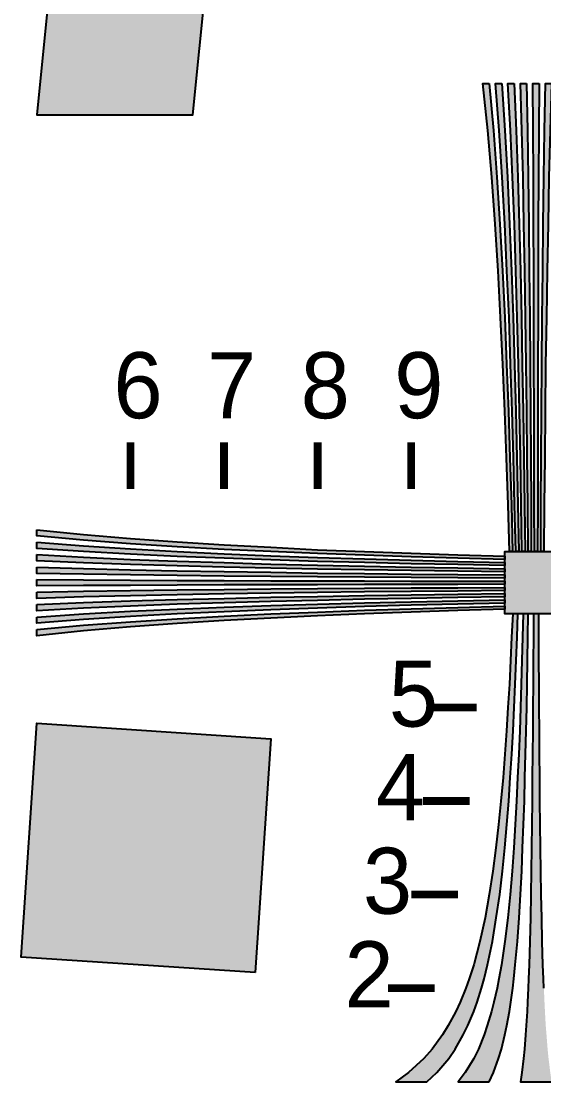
# Model space of a CAD drawing. Header units: millimetres. Extents: x 0 to 791, y 0 to 492.
# Drawn here: x 609.6 to 676.6, y 88.1 to 224.1 of the extents above; entities that cross this region are included whole.
import ezdxf

# ---------------------------------------------------------------- set-up
doc = ezdxf.new("R2010")
doc.units = ezdxf.units.MM
for name, color, linetype in [('LABELS', 7, 'Continuous'), ('PERIPHERY', 7, 'Continuous'), ('SFR', 7, 'Continuous')]:
    doc.layers.add(name, color=color, linetype=linetype)

msp = doc.modelspace()

# ---------------------------------------------------------------- hatches: boundary and pattern name
at = {"layer": 'PERIPHERY', "true_color": 0x000000}
h = msp.add_hatch(color=7, dxfattribs=at)
h.dxf.hatch_style = 1
h.paths.add_polyline_path([(669.56, 216.13), (670.1, 210.13), (670.56, 204.12), (670.94, 198.12), (671.28, 192.12), (671.56, 186.12), (671.8, 180.12), (672.04, 174.12), (672.22, 168.12), (672.4, 162.12), (672.56, 156.12), (672.16, 156.12), (671.98, 162.12), (671.78, 168.12), (671.56, 174.12), (671.3, 180.12), (671.02, 186.12), (670.7, 192.12), (670.32, 198.12), (669.9, 204.12), (669.38, 210.13), (668.76, 216.13), (669.56, 216.13)])
h = msp.add_hatch(color=7, dxfattribs=at)
h.dxf.hatch_style = 1
h.paths.add_polyline_path([(671.16, 216.13), (671.56, 210.13), (671.9, 204.12), (672.18, 198.12), (672.42, 192.12), (672.62, 186.12), (672.8, 180.12), (672.98, 174.12), (673.12, 168.12), (673.24, 162.12), (673.36, 156.12), (672.96, 156.12), (672.82, 162.12), (672.68, 168.12), (672.5, 174.12), (672.3, 180.12), (672.1, 186.12), (671.84, 192.12), (671.56, 198.12), (671.22, 204.12), (670.84, 210.13), (670.36, 216.13), (671.16, 216.13)])
h = msp.add_hatch(color=7, dxfattribs=at)
h.dxf.hatch_style = 1
h.paths.add_polyline_path([(672.76, 216.13), (673.02, 210.13), (673.22, 204.12), (673.4, 198.12), (673.56, 192.12), (673.7, 186.12), (673.8, 180.12), (673.92, 174.12), (674, 168.12), (674.08, 162.12), (674.16, 156.12), (673.76, 156.12), (673.66, 162.12), (673.56, 168.12), (673.44, 174.12), (673.3, 180.12), (673.16, 186.12), (672.98, 192.12), (672.8, 198.12), (672.56, 204.12), (672.28, 210.13), (671.96, 216.13), (672.76, 216.13)])
h = msp.add_hatch(color=7, dxfattribs=at)
h.dxf.hatch_style = 1
h.paths.add_polyline_path([(674.36, 216.13), (674.46, 210.13), (674.56, 204.12), (674.64, 198.12), (674.7, 192.12), (674.76, 186.12), (674.8, 180.12), (674.86, 174.12), (674.9, 168.12), (674.92, 162.12), (674.96, 156.12), (674.56, 156.12), (674.5, 162.12), (674.44, 168.12), (674.38, 174.12), (674.3, 180.12), (674.22, 186.12), (674.14, 192.12), (674.02, 198.12), (673.9, 204.12), (673.74, 210.13), (673.56, 216.13), (674.36, 216.13)])
h = msp.add_hatch(color=7, dxfattribs=at)
h.dxf.hatch_style = 1
h.paths.add_polyline_path([(675.96, 216.13), (675.92, 210.13), (675.9, 204.12), (675.86, 198.12), (675.84, 192.12), (675.82, 186.12), (675.8, 180.12), (675.8, 174.12), (675.78, 168.12), (675.78, 162.12), (675.76, 156.12), (675.36, 156.12), (675.34, 162.12), (675.34, 168.12), (675.32, 174.12), (675.3, 180.12), (675.3, 186.12), (675.28, 192.12), (675.26, 198.12), (675.22, 204.12), (675.2, 210.13), (675.16, 216.13), (675.96, 216.13)])
h = msp.add_hatch(color=7, dxfattribs=at)
h.dxf.hatch_style = 1
h.paths.add_polyline_path([(677.56, 216.13), (677.38, 210.13), (677.22, 204.12), (677.1, 198.12), (676.98, 192.12), (676.9, 186.12), (676.8, 180.12), (676.74, 174.12), (676.68, 168.12), (676.62, 162.12), (676.56, 156.12), (676.16, 156.12), (676.2, 162.12), (676.22, 168.12), (676.26, 174.12), (676.3, 180.12), (676.36, 186.12), (676.42, 192.12), (676.48, 198.12), (676.56, 204.12), (676.66, 210.13), (676.76, 216.13), (677.56, 216.13)])
h = msp.add_hatch(color=7, dxfattribs=at)
h.dxf.hatch_style = 1
h.paths.add_polyline_path([(611.56, 158.92), (617.56, 158.3), (623.56, 157.78), (629.56, 157.36), (635.56, 156.98), (641.56, 156.66), (647.56, 156.36), (653.56, 156.12), (659.56, 155.9), (665.56, 155.7), (671.56, 155.52), (671.56, 155.12), (665.56, 155.28), (659.56, 155.46), (653.56, 155.64), (647.56, 155.86), (641.56, 156.12), (635.56, 156.4), (629.56, 156.74), (623.56, 157.12), (617.56, 157.58), (611.56, 158.12), (611.56, 158.92)])
h = msp.add_hatch(color=7, dxfattribs=at)
h.dxf.hatch_style = 1
h.paths.add_polyline_path([(611.56, 157.32), (617.56, 156.84), (623.56, 156.46), (629.56, 156.12), (635.56, 155.84), (641.56, 155.58), (647.56, 155.36), (653.56, 155.18), (659.56, 155), (665.56, 154.86), (671.56, 154.72), (671.56, 154.32), (665.56, 154.44), (659.56, 154.56), (653.56, 154.7), (647.56, 154.86), (641.56, 155.06), (635.56, 155.26), (629.56, 155.5), (623.56, 155.78), (617.56, 156.12), (611.56, 156.52), (611.56, 157.32)])
h = msp.add_hatch(color=7, dxfattribs=at)
h.dxf.hatch_style = 1
h.paths.add_polyline_path([(611.56, 155.72), (617.56, 155.4), (623.56, 155.12), (629.56, 154.88), (635.56, 154.7), (641.56, 154.52), (647.56, 154.36), (653.56, 154.24), (659.56, 154.12), (665.56, 154.02), (671.56, 153.92), (671.56, 153.52), (665.56, 153.6), (659.56, 153.68), (653.56, 153.76), (647.56, 153.86), (641.56, 153.98), (635.56, 154.12), (629.56, 154.28), (623.56, 154.46), (617.56, 154.66), (611.56, 154.92), (611.56, 155.72)])
h = msp.add_hatch(color=7, dxfattribs=at)
h.dxf.hatch_style = 1
h.paths.add_polyline_path([(679.56, 148.13), (671.56, 148.13), (671.56, 156.13), (679.56, 156.13), (679.56, 148.13)])
h = msp.add_hatch(color=7, dxfattribs=at)
h.dxf.hatch_style = 1
h.paths.add_polyline_path([(611.56, 154.12), (617.56, 153.94), (623.56, 153.78), (629.56, 153.66), (635.56, 153.54), (641.56, 153.46), (647.56, 153.36), (653.56, 153.3), (659.56, 153.24), (665.56, 153.18), (671.56, 153.12), (671.56, 152.72), (665.56, 152.76), (659.56, 152.78), (653.56, 152.82), (647.56, 152.86), (641.56, 152.92), (635.56, 152.98), (629.56, 153.04), (623.56, 153.12), (617.56, 153.22), (611.56, 153.32), (611.56, 154.12)])
h = msp.add_hatch(color=7, dxfattribs=at)
h.dxf.hatch_style = 1
h.paths.add_polyline_path([(611.56, 152.52), (617.56, 152.48), (623.56, 152.46), (629.56, 152.42), (635.56, 152.4), (641.56, 152.38), (647.56, 152.36), (653.56, 152.36), (659.56, 152.34), (665.56, 152.34), (671.56, 152.32), (671.56, 151.92), (665.56, 151.9), (659.56, 151.9), (653.56, 151.88), (647.56, 151.86), (641.56, 151.86), (635.56, 151.84), (629.56, 151.82), (623.56, 151.78), (617.56, 151.76), (611.56, 151.72), (611.56, 152.52)])
h = msp.add_hatch(color=7, dxfattribs=at)
h.dxf.hatch_style = 1
h.paths.add_polyline_path([(611.56, 150.92), (617.56, 151.02), (623.56, 151.12), (629.56, 151.2), (635.56, 151.26), (641.56, 151.32), (647.56, 151.36), (653.56, 151.42), (659.56, 151.46), (665.56, 151.48), (671.56, 151.52), (671.56, 151.12), (665.56, 151.06), (659.56, 151), (653.56, 150.94), (647.56, 150.86), (641.56, 150.78), (635.56, 150.71), (629.56, 150.59), (623.56, 150.46), (617.56, 150.3), (611.56, 150.12), (611.56, 150.92)])
h = msp.add_hatch(color=7, dxfattribs=at)
h.dxf.hatch_style = 1
h.paths.add_polyline_path([(611.56, 149.32), (617.56, 149.58), (623.56, 149.78), (629.56, 149.96), (635.56, 150.12), (641.56, 150.26), (647.56, 150.36), (653.56, 150.48), (659.56, 150.56), (665.56, 150.64), (671.56, 150.72), (671.56, 150.32), (665.56, 150.22), (659.56, 150.12), (653.56, 150), (647.56, 149.86), (641.56, 149.72), (635.56, 149.54), (629.56, 149.36), (623.56, 149.12), (617.56, 148.84), (611.56, 148.52), (611.56, 149.32)])
h = msp.add_hatch(color=7, dxfattribs=at)
h.dxf.hatch_style = 1
h.paths.add_polyline_path([(611.56, 147.72), (617.56, 148.12), (623.56, 148.46), (629.56, 148.74), (635.56, 148.98), (641.56, 149.18), (647.56, 149.36), (653.56, 149.54), (659.56, 149.68), (665.56, 149.8), (671.56, 149.92), (671.56, 149.52), (665.56, 149.38), (659.56, 149.24), (653.56, 149.06), (647.56, 148.86), (641.56, 148.66), (635.56, 148.4), (629.56, 148.12), (623.56, 147.78), (617.56, 147.4), (611.56, 146.92), (611.56, 147.72)])
h = msp.add_hatch(color=7, dxfattribs=at)
h.dxf.hatch_style = 1
h.paths.add_polyline_path([(611.56, 146.12), (617.56, 146.66), (623.56, 147.12), (629.56, 147.5), (635.56, 147.84), (641.56, 148.12), (647.56, 148.36), (653.56, 148.6), (659.56, 148.78), (665.56, 148.96), (671.56, 149.12), (671.56, 148.72), (665.56, 148.54), (659.56, 148.34), (653.56, 148.12), (647.56, 147.86), (641.56, 147.58), (635.56, 147.26), (629.56, 146.88), (623.56, 146.46), (617.56, 145.94), (611.56, 145.32), (611.56, 146.12)])
h = msp.add_hatch(color=7, dxfattribs=at)
h.dxf.hatch_style = 1
h.paths.add_polyline_path([(661.57, 88.13), (662.85, 89.33), (664.37, 91.13), (665.19, 92.33), (666.23, 94.13), (666.81, 95.33), (667.57, 97.13), (668.01, 98.33), (668.57, 100.13), (668.91, 101.33), (669.35, 103.13), (669.97, 106.13), (670.47, 109.13), (670.91, 112.13), (671.27, 115.13), (671.57, 118.13), (671.83, 121.13), (672.07, 124.13), (672.27, 127.13), (672.45, 130.13), (672.63, 133.13), (672.77, 136.13), (672.91, 139.13), (673.03, 142.13), (673.13, 145.13), (673.23, 148.13), (672.57, 148.13), (672.43, 145.13), (672.29, 142.13), (672.15, 139.13), (671.97, 136.13), (671.79, 133.13), (671.57, 130.13), (671.33, 127.13), (671.07, 124.13), (670.77, 121.13), (670.43, 118.13), (670.03, 115.13), (669.57, 112.13), (669.03, 109.13), (668.37, 106.13), (667.57, 103.13), (666.99, 101.33), (666.57, 100.13), (665.85, 98.33), (665.29, 97.13), (664.31, 95.33), (663.57, 94.13), (662.23, 92.33), (661.17, 91.13), (659.21, 89.33), (657.57, 88.13), (661.57, 88.13)])
h = msp.add_hatch(color=7, dxfattribs=at)
h.dxf.hatch_style = 1
h.paths.add_polyline_path([(669.57, 88.13), (670.11, 89.33), (670.77, 91.13), (671.13, 92.33), (671.57, 94.13), (671.81, 95.33), (672.15, 97.13), (672.33, 98.33), (672.57, 100.13), (672.71, 101.33), (672.91, 103.13), (673.17, 106.13), (673.39, 109.13), (673.57, 112.13), (673.73, 115.13), (673.85, 118.13), (673.97, 121.13), (674.07, 124.13), (674.15, 127.13), (674.23, 130.13), (674.31, 133.13), (674.37, 136.13), (674.43, 139.13), (674.47, 142.13), (674.53, 145.13), (674.57, 148.13), (673.91, 148.13), (673.83, 145.13), (673.75, 142.13), (673.67, 139.13), (673.57, 136.13), (673.47, 133.13), (673.35, 130.13), (673.21, 127.13), (673.07, 124.13), (672.91, 121.13), (672.71, 118.13), (672.49, 115.13), (672.23, 112.13), (671.93, 109.13), (671.57, 106.13), (671.13, 103.13), (670.81, 101.33), (670.57, 100.13), (670.17, 98.33), (669.85, 97.13), (669.31, 95.33), (668.91, 94.13), (668.17, 92.33), (667.57, 91.13), (666.47, 89.33), (665.57, 88.13), (669.57, 88.13)])
h = msp.add_hatch(color=7, dxfattribs=at)
h.dxf.hatch_style = 1
h.paths.add_polyline_path([(677.57, 88.13), (677.39, 89.33), (677.17, 91.13), (677.05, 92.33), (676.91, 94.13), (676.81, 95.33), (676.71, 97.13), (676.65, 98.33), (676.57, 100.13), (676.53, 101.33), (676.45, 103.13), (676.37, 106.13), (676.29, 109.13), (676.23, 112.13), (676.19, 115.13), (676.15, 118.13), (676.11, 121.13), (676.07, 124.13), (676.05, 127.13), (676.01, 130.13), (675.99, 133.13), (675.97, 136.13), (675.95, 139.13), (675.93, 142.13), (675.91, 145.13), (675.91, 148.13), (675.23, 148.13), (675.23, 145.13), (675.21, 142.13), (675.19, 139.13), (675.17, 136.13), (675.15, 133.13), (675.13, 130.13), (675.09, 127.13), (675.07, 124.13), (675.03, 121.13), (674.99, 118.13), (674.95, 115.13), (674.91, 112.13), (674.85, 109.13), (674.77, 106.13), (674.69, 103.13), (674.61, 101.33), (674.57, 100.13), (674.49, 98.33), (674.43, 97.13), (674.31, 95.33), (674.23, 94.13), (674.09, 92.33), (673.97, 91.13), (673.75, 89.33), (673.57, 88.13), (677.57, 88.13)])
at = {"layer": 'SFR', "true_color": 0x000000}
h = msp.add_hatch(color=7, dxfattribs=at)
h.dxf.hatch_style = 1
h.paths.add_polyline_path([(619.56, 292.12), (611.56, 212.12), (631.56, 212.12), (634.97, 246.18), (714.17, 238.26), (711.56, 212.12), (731.56, 212.12), (739.56, 292.12), (719.56, 292.12), (716.15, 258.06), (636.95, 265.99), (639.56, 292.12), (619.56, 292.12), (619.56, 292.12)])
h = msp.add_hatch(color=7, dxfattribs=at)
h.dxf.hatch_style = 1
h.paths.add_polyline_path([(639.56, 102.12), (609.56, 104.12), (611.56, 134.13), (641.56, 132.12), (639.56, 102.12)])

# ---------------------------------------------------------------- linework, layer by layer
at = {"layer": 'PERIPHERY', "color": 250}
for points in [[(669.56, 216.13), (670.1, 210.13), (670.56, 204.12), (670.94, 198.12), (671.28, 192.12), (671.56, 186.12), (671.8, 180.12), (672.04, 174.12), (672.22, 168.12), (672.4, 162.12), (672.56, 156.12), (672.16, 156.12), (671.98, 162.12), (671.78, 168.12), (671.56, 174.12), (671.3, 180.12), (671.02, 186.12), (670.7, 192.12), (670.32, 198.12), (669.9, 204.12), (669.38, 210.13), (668.76, 216.13), (669.56, 216.13)], [(671.16, 216.13), (671.56, 210.13), (671.9, 204.12), (672.18, 198.12), (672.42, 192.12), (672.62, 186.12), (672.8, 180.12), (672.98, 174.12), (673.12, 168.12), (673.24, 162.12), (673.36, 156.12), (672.96, 156.12), (672.82, 162.12), (672.68, 168.12), (672.5, 174.12), (672.3, 180.12), (672.1, 186.12), (671.84, 192.12), (671.56, 198.12), (671.22, 204.12), (670.84, 210.13), (670.36, 216.13), (671.16, 216.13)], [(672.76, 216.13), (673.02, 210.13), (673.22, 204.12), (673.4, 198.12), (673.56, 192.12), (673.7, 186.12), (673.8, 180.12), (673.92, 174.12), (674, 168.12), (674.08, 162.12), (674.16, 156.12), (673.76, 156.12), (673.66, 162.12), (673.56, 168.12), (673.44, 174.12), (673.3, 180.12), (673.16, 186.12), (672.98, 192.12), (672.8, 198.12), (672.56, 204.12), (672.28, 210.13), (671.96, 216.13), (672.76, 216.13)], [(674.36, 216.13), (674.46, 210.13), (674.56, 204.12), (674.64, 198.12), (674.7, 192.12), (674.76, 186.12), (674.8, 180.12), (674.86, 174.12), (674.9, 168.12), (674.92, 162.12), (674.96, 156.12), (674.56, 156.12), (674.5, 162.12), (674.44, 168.12), (674.38, 174.12), (674.3, 180.12), (674.22, 186.12), (674.14, 192.12), (674.02, 198.12), (673.9, 204.12), (673.74, 210.13), (673.56, 216.13), (674.36, 216.13)], [(675.96, 216.13), (675.92, 210.13), (675.9, 204.12), (675.86, 198.12), (675.84, 192.12), (675.82, 186.12), (675.8, 180.12), (675.8, 174.12), (675.78, 168.12), (675.78, 162.12), (675.76, 156.12), (675.36, 156.12), (675.34, 162.12), (675.34, 168.12), (675.32, 174.12), (675.3, 180.12), (675.3, 186.12), (675.28, 192.12), (675.26, 198.12), (675.22, 204.12), (675.2, 210.13), (675.16, 216.13), (675.96, 216.13)], [(677.56, 216.13), (677.38, 210.13), (677.22, 204.12), (677.1, 198.12), (676.98, 192.12), (676.9, 186.12), (676.8, 180.12), (676.74, 174.12), (676.68, 168.12), (676.62, 162.12), (676.56, 156.12), (676.16, 156.12), (676.2, 162.12), (676.22, 168.12), (676.26, 174.12), (676.3, 180.12), (676.36, 186.12), (676.42, 192.12), (676.48, 198.12), (676.56, 204.12), (676.66, 210.13), (676.76, 216.13), (677.56, 216.13)], [(611.56, 158.92), (617.56, 158.3), (623.56, 157.78), (629.56, 157.36), (635.56, 156.98), (641.56, 156.66), (647.56, 156.36), (653.56, 156.12), (659.56, 155.9), (665.56, 155.7), (671.56, 155.52), (671.56, 155.12), (665.56, 155.28), (659.56, 155.46), (653.56, 155.64), (647.56, 155.86), (641.56, 156.12), (635.56, 156.4), (629.56, 156.74), (623.56, 157.12), (617.56, 157.58), (611.56, 158.12), (611.56, 158.92)], [(611.56, 157.32), (617.56, 156.84), (623.56, 156.46), (629.56, 156.12), (635.56, 155.84), (641.56, 155.58), (647.56, 155.36), (653.56, 155.18), (659.56, 155), (665.56, 154.86), (671.56, 154.72), (671.56, 154.32), (665.56, 154.44), (659.56, 154.56), (653.56, 154.7), (647.56, 154.86), (641.56, 155.06), (635.56, 155.26), (629.56, 155.5), (623.56, 155.78), (617.56, 156.12), (611.56, 156.52), (611.56, 157.32)], [(611.56, 155.72), (617.56, 155.4), (623.56, 155.12), (629.56, 154.88), (635.56, 154.7), (641.56, 154.52), (647.56, 154.36), (653.56, 154.24), (659.56, 154.12), (665.56, 154.02), (671.56, 153.92), (671.56, 153.52), (665.56, 153.6), (659.56, 153.68), (653.56, 153.76), (647.56, 153.86), (641.56, 153.98), (635.56, 154.12), (629.56, 154.28), (623.56, 154.46), (617.56, 154.66), (611.56, 154.92), (611.56, 155.72)], [(679.56, 148.13), (671.56, 148.13), (671.56, 156.13), (679.56, 156.13), (679.56, 148.13)], [(611.56, 154.12), (617.56, 153.94), (623.56, 153.78), (629.56, 153.66), (635.56, 153.54), (641.56, 153.46), (647.56, 153.36), (653.56, 153.3), (659.56, 153.24), (665.56, 153.18), (671.56, 153.12), (671.56, 152.72), (665.56, 152.76), (659.56, 152.78), (653.56, 152.82), (647.56, 152.86), (641.56, 152.92), (635.56, 152.98), (629.56, 153.04), (623.56, 153.12), (617.56, 153.22), (611.56, 153.32), (611.56, 154.12)], [(611.56, 152.52), (617.56, 152.48), (623.56, 152.46), (629.56, 152.42), (635.56, 152.4), (641.56, 152.38), (647.56, 152.36), (653.56, 152.36), (659.56, 152.34), (665.56, 152.34), (671.56, 152.32), (671.56, 151.92), (665.56, 151.9), (659.56, 151.9), (653.56, 151.88), (647.56, 151.86), (641.56, 151.86), (635.56, 151.84), (629.56, 151.82), (623.56, 151.78), (617.56, 151.76), (611.56, 151.72), (611.56, 152.52)], [(611.56, 150.92), (617.56, 151.02), (623.56, 151.12), (629.56, 151.2), (635.56, 151.26), (641.56, 151.32), (647.56, 151.36), (653.56, 151.42), (659.56, 151.46), (665.56, 151.48), (671.56, 151.52), (671.56, 151.12), (665.56, 151.06), (659.56, 151), (653.56, 150.94), (647.56, 150.86), (641.56, 150.78), (635.56, 150.71), (629.56, 150.59), (623.56, 150.46), (617.56, 150.3), (611.56, 150.12), (611.56, 150.92)], [(611.56, 149.32), (617.56, 149.58), (623.56, 149.78), (629.56, 149.96), (635.56, 150.12), (641.56, 150.26), (647.56, 150.36), (653.56, 150.48), (659.56, 150.56), (665.56, 150.64), (671.56, 150.72), (671.56, 150.32), (665.56, 150.22), (659.56, 150.12), (653.56, 150), (647.56, 149.86), (641.56, 149.72), (635.56, 149.54), (629.56, 149.36), (623.56, 149.12), (617.56, 148.84), (611.56, 148.52), (611.56, 149.32)], [(611.56, 147.72), (617.56, 148.12), (623.56, 148.46), (629.56, 148.74), (635.56, 148.98), (641.56, 149.18), (647.56, 149.36), (653.56, 149.54), (659.56, 149.68), (665.56, 149.8), (671.56, 149.92), (671.56, 149.52), (665.56, 149.38), (659.56, 149.24), (653.56, 149.06), (647.56, 148.86), (641.56, 148.66), (635.56, 148.4), (629.56, 148.12), (623.56, 147.78), (617.56, 147.4), (611.56, 146.92), (611.56, 147.72)], [(611.56, 146.12), (617.56, 146.66), (623.56, 147.12), (629.56, 147.5), (635.56, 147.84), (641.56, 148.12), (647.56, 148.36), (653.56, 148.6), (659.56, 148.78), (665.56, 148.96), (671.56, 149.12), (671.56, 148.72), (665.56, 148.54), (659.56, 148.34), (653.56, 148.12), (647.56, 147.86), (641.56, 147.58), (635.56, 147.26), (629.56, 146.88), (623.56, 146.46), (617.56, 145.94), (611.56, 145.32), (611.56, 146.12)], [(661.57, 88.13), (662.85, 89.33), (664.37, 91.13), (665.19, 92.33), (666.23, 94.13), (666.81, 95.33), (667.57, 97.13), (668.01, 98.33), (668.57, 100.13), (668.91, 101.33), (669.35, 103.13), (669.97, 106.13), (670.47, 109.13), (670.91, 112.13), (671.27, 115.13), (671.57, 118.13), (671.83, 121.13), (672.07, 124.13), (672.27, 127.13), (672.45, 130.13), (672.63, 133.13), (672.77, 136.13), (672.91, 139.13), (673.03, 142.13), (673.13, 145.13), (673.23, 148.13), (672.57, 148.13), (672.43, 145.13), (672.29, 142.13), (672.15, 139.13), (671.97, 136.13), (671.79, 133.13), (671.57, 130.13), (671.33, 127.13), (671.07, 124.13), (670.77, 121.13), (670.43, 118.13), (670.03, 115.13), (669.57, 112.13), (669.03, 109.13), (668.37, 106.13), (667.57, 103.13), (666.99, 101.33), (666.57, 100.13), (665.85, 98.33), (665.29, 97.13), (664.31, 95.33), (663.57, 94.13), (662.23, 92.33), (661.17, 91.13), (659.21, 89.33), (657.57, 88.13), (661.57, 88.13)], [(669.57, 88.13), (670.11, 89.33), (670.77, 91.13), (671.13, 92.33), (671.57, 94.13), (671.81, 95.33), (672.15, 97.13), (672.33, 98.33), (672.57, 100.13), (672.71, 101.33), (672.91, 103.13), (673.17, 106.13), (673.39, 109.13), (673.57, 112.13), (673.73, 115.13), (673.85, 118.13), (673.97, 121.13), (674.07, 124.13), (674.15, 127.13), (674.23, 130.13), (674.31, 133.13), (674.37, 136.13), (674.43, 139.13), (674.47, 142.13), (674.53, 145.13), (674.57, 148.13), (673.91, 148.13), (673.83, 145.13), (673.75, 142.13), (673.67, 139.13), (673.57, 136.13), (673.47, 133.13), (673.35, 130.13), (673.21, 127.13), (673.07, 124.13), (672.91, 121.13), (672.71, 118.13), (672.49, 115.13), (672.23, 112.13), (671.93, 109.13), (671.57, 106.13), (671.13, 103.13), (670.81, 101.33), (670.57, 100.13), (670.17, 98.33), (669.85, 97.13), (669.31, 95.33), (668.91, 94.13), (668.17, 92.33), (667.57, 91.13), (666.47, 89.33), (665.57, 88.13), (669.57, 88.13)]]:
    msp.add_lwpolyline(points, close=True, dxfattribs=at)
at = {"layer": 'PERIPHERY', "color": 250, "lineweight": 35, "const_width": 1}
for points in [[(623.56, 170.12), (623.56, 164.12)], [(635.56, 170.12), (635.56, 164.12)], [(647.56, 170.12), (647.56, 164.12)], [(659.56, 170.12), (659.56, 164.12)], [(667.97, 136.13), (661.97, 136.13)], [(667.07, 124.13), (661.07, 124.13)], [(665.57, 112.13), (659.57, 112.13)], [(662.57, 100.13), (656.57, 100.13)]]:
    msp.add_lwpolyline(points, dxfattribs=at)
at = {"layer": 'PERIPHERY', "color": 250}
msp.add_lwpolyline([(676.57, 100.13), (676.53, 101.33), (676.45, 103.13), (676.37, 106.13), (676.29, 109.13), (676.23, 112.13), (676.19, 115.13), (676.15, 118.13), (676.11, 121.13), (676.07, 124.13), (676.05, 127.13), (676.01, 130.13), (675.99, 133.13), (675.97, 136.13), (675.95, 139.13), (675.93, 142.13), (675.91, 145.13), (675.91, 148.13), (675.23, 148.13), (675.23, 145.13), (675.21, 142.13), (675.19, 139.13), (675.17, 136.13), (675.15, 133.13), (675.13, 130.13), (675.09, 127.13), (675.07, 124.13), (675.03, 121.13), (674.99, 118.13), (674.95, 115.13), (674.91, 112.13), (674.85, 109.13), (674.77, 106.13), (674.69, 103.13), (674.61, 101.33), (674.57, 100.13), (674.49, 98.33), (674.43, 97.13), (674.31, 95.33), (674.23, 94.13), (674.09, 92.33), (673.97, 91.13), (673.75, 89.33), (673.57, 88.13), (677.57, 88.13)], dxfattribs=at)
at = {"layer": 'PERIPHERY', "color": 250, "true_color": 0x000000}
for points in [[(669.56, 216.13), (668.76, 216.13), (669.38, 210.13)], [(669.56, 216.13), (669.38, 210.13), (669.9, 204.12)], [(669.56, 216.13), (669.9, 204.12), (670.32, 198.12)], [(669.56, 216.13), (670.32, 198.12), (670.7, 192.12)], [(669.56, 216.13), (670.7, 192.12), (671.02, 186.12)], [(669.56, 216.13), (671.02, 186.12), (672.56, 156.12)], [(669.56, 216.13), (672.56, 156.12), (672.4, 162.12)], [(669.56, 216.13), (672.4, 162.12), (672.22, 168.12)], [(669.56, 216.13), (672.22, 168.12), (672.04, 174.12)], [(669.56, 216.13), (672.04, 174.12), (671.8, 180.12)], [(669.56, 216.13), (671.8, 180.12), (671.56, 186.12)], [(669.56, 216.13), (671.56, 186.12), (671.28, 192.12)], [(669.56, 216.13), (671.28, 192.12), (670.94, 198.12)], [(669.56, 216.13), (670.94, 198.12), (670.56, 204.12)], [(670.56, 204.12), (670.1, 210.13), (669.56, 216.13)], [(671.16, 216.13), (670.36, 216.13), (670.84, 210.13)], [(671.16, 216.13), (670.84, 210.13), (671.22, 204.12)], [(671.16, 216.13), (671.22, 204.12), (671.56, 198.12)], [(671.16, 216.13), (671.56, 198.12), (671.84, 192.12)], [(671.16, 216.13), (671.84, 192.12), (672.1, 186.12)], [(671.16, 216.13), (672.1, 186.12), (672.3, 180.12)], [(671.16, 216.13), (672.3, 180.12), (672.5, 174.12)], [(671.16, 216.13), (672.5, 174.12), (673.36, 156.12)], [(671.16, 216.13), (673.36, 156.12), (673.24, 162.12)], [(671.16, 216.13), (673.24, 162.12), (673.12, 168.12)], [(671.16, 216.13), (673.12, 168.12), (672.98, 174.12)], [(671.16, 216.13), (672.98, 174.12), (672.8, 180.12)], [(671.16, 216.13), (672.8, 180.12), (672.62, 186.12)], [(671.16, 216.13), (672.62, 186.12), (672.42, 192.12)], [(671.16, 216.13), (672.42, 192.12), (672.18, 198.12)], [(671.16, 216.13), (672.18, 198.12), (671.9, 204.12)], [(671.9, 204.12), (671.56, 210.13), (671.16, 216.13)], [(672.76, 216.13), (671.96, 216.13), (672.28, 210.13)], [(672.76, 216.13), (672.28, 210.13), (672.56, 204.12)], [(672.76, 216.13), (672.56, 204.12), (672.8, 198.12)], [(672.76, 216.13), (672.8, 198.12), (672.98, 192.12)], [(672.76, 216.13), (672.98, 192.12), (673.16, 186.12)], [(672.76, 216.13), (673.16, 186.12), (673.3, 180.12)], [(672.76, 216.13), (673.3, 180.12), (673.44, 174.12)], [(672.76, 216.13), (673.44, 174.12), (673.56, 168.12)], [(672.76, 216.13), (673.56, 168.12), (673.66, 162.12)], [(672.76, 216.13), (673.66, 162.12), (673.76, 156.12)], [(672.76, 216.13), (673.76, 156.12), (674.16, 156.12)], [(672.76, 216.13), (674.16, 156.12), (674.08, 162.12)], [(672.76, 216.13), (674.08, 162.12), (674, 168.12)], [(672.76, 216.13), (674, 168.12), (673.92, 174.12)], [(672.76, 216.13), (673.92, 174.12), (673.8, 180.12)], [(672.76, 216.13), (673.8, 180.12), (673.7, 186.12)], [(672.76, 216.13), (673.7, 186.12), (673.56, 192.12)], [(672.76, 216.13), (673.56, 192.12), (673.4, 198.12)], [(672.76, 216.13), (673.4, 198.12), (673.22, 204.12)], [(673.22, 204.12), (673.02, 210.13), (672.76, 216.13)], [(674.36, 216.13), (673.56, 216.13), (673.74, 210.13)], [(674.36, 216.13), (673.74, 210.13), (673.9, 204.12)], [(674.36, 216.13), (673.9, 204.12), (674.02, 198.12)], [(674.36, 216.13), (674.02, 198.12), (674.14, 192.12)], [(674.36, 216.13), (674.14, 192.12), (674.22, 186.12)], [(674.36, 216.13), (674.22, 186.12), (674.3, 180.12)], [(674.36, 216.13), (674.3, 180.12), (674.38, 174.12)], [(674.36, 216.13), (674.38, 174.12), (674.44, 168.12)], [(674.36, 216.13), (674.44, 168.12), (674.5, 162.12)], [(674.36, 216.13), (674.5, 162.12), (674.56, 156.12)], [(674.36, 216.13), (674.56, 156.12), (674.96, 156.12)], [(674.36, 216.13), (674.96, 156.12), (674.92, 162.12)], [(674.36, 216.13), (674.92, 162.12), (674.9, 168.12)], [(674.36, 216.13), (674.9, 168.12), (674.86, 174.12)], [(674.36, 216.13), (674.86, 174.12), (674.8, 180.12)], [(674.36, 216.13), (674.8, 180.12), (674.76, 186.12)], [(674.36, 216.13), (674.76, 186.12), (674.7, 192.12)], [(674.36, 216.13), (674.7, 192.12), (674.64, 198.12)], [(674.36, 216.13), (674.64, 198.12), (674.56, 204.12)], [(674.56, 204.12), (674.46, 210.13), (674.36, 216.13)], [(675.96, 216.13), (675.16, 216.13), (675.2, 210.13)], [(675.96, 216.13), (675.2, 210.13), (675.22, 204.12)], [(675.96, 216.13), (675.22, 204.12), (675.26, 198.12)], [(675.96, 216.13), (675.26, 198.12), (675.28, 192.12)], [(675.96, 216.13), (675.28, 192.12), (675.3, 186.12)], [(675.96, 216.13), (675.3, 186.12), (675.3, 180.12)], [(675.96, 216.13), (675.3, 180.12), (675.32, 174.12)], [(675.96, 216.13), (675.32, 174.12), (675.34, 168.12)], [(675.96, 216.13), (675.34, 168.12), (675.34, 162.12)], [(675.96, 216.13), (675.34, 162.12), (675.36, 156.12)], [(675.36, 156.12), (675.92, 210.13), (675.96, 216.13)], [(677.56, 216.13), (676.3, 180.12), (676.26, 174.12)], [(676.26, 174.12), (677.38, 210.13), (677.56, 216.13)], [(677.56, 216.13), (676.36, 186.12), (676.3, 180.12)], [(677.56, 216.13), (676.42, 192.12), (676.36, 186.12)], [(677.56, 216.13), (676.48, 198.12), (676.42, 192.12)], [(677.56, 216.13), (676.56, 204.12), (676.48, 198.12)], [(675.36, 156.12), (675.9, 204.12), (675.92, 210.13)], [(676.26, 174.12), (677.22, 204.12), (677.38, 210.13)], [(675.36, 156.12), (675.86, 198.12), (675.9, 204.12)], [(676.26, 174.12), (677.1, 198.12), (677.22, 204.12)], [(675.36, 156.12), (675.84, 192.12), (675.86, 198.12)], [(676.26, 174.12), (676.98, 192.12), (677.1, 198.12)], [(675.36, 156.12), (675.82, 186.12), (675.84, 192.12)], [(676.26, 174.12), (676.9, 186.12), (676.98, 192.12)], [(671.02, 186.12), (671.3, 180.12), (672.56, 156.12)], [(675.36, 156.12), (675.8, 180.12), (675.82, 186.12)], [(676.26, 174.12), (676.8, 180.12), (676.9, 186.12)], [(671.3, 180.12), (671.56, 174.12), (672.56, 156.12)], [(675.36, 156.12), (675.8, 174.12), (675.8, 180.12)], [(676.26, 174.12), (676.74, 174.12), (676.8, 180.12)], [(671.56, 174.12), (671.78, 168.12), (672.56, 156.12)], [(672.5, 174.12), (672.68, 168.12), (673.36, 156.12)], [(675.36, 156.12), (675.78, 168.12), (675.8, 174.12)], [(676.26, 174.12), (676.22, 168.12), (676.2, 162.12)], [(676.26, 174.12), (676.2, 162.12), (676.56, 156.12)], [(676.26, 174.12), (676.56, 156.12), (676.62, 162.12)], [(676.26, 174.12), (676.62, 162.12), (676.68, 168.12)], [(676.26, 174.12), (676.68, 168.12), (676.74, 174.12)], [(671.78, 168.12), (671.98, 162.12), (672.56, 156.12)], [(672.68, 168.12), (672.82, 162.12), (673.36, 156.12)], [(675.36, 156.12), (675.78, 162.12), (675.78, 168.12)], [(671.98, 162.12), (672.16, 156.12), (672.56, 156.12)], [(672.82, 162.12), (672.96, 156.12), (673.36, 156.12)], [(675.36, 156.12), (675.76, 156.12), (675.78, 162.12)], [(676.2, 162.12), (676.16, 156.12), (676.56, 156.12)], [(611.56, 158.92), (611.56, 158.12), (617.56, 157.58)], [(611.56, 158.92), (617.56, 157.58), (623.56, 157.12)], [(611.56, 158.92), (623.56, 157.12), (629.56, 156.74)], [(611.56, 158.92), (629.56, 156.74), (635.56, 156.4)], [(635.56, 156.4), (617.56, 158.3), (611.56, 158.92)], [(635.56, 156.4), (623.56, 157.78), (617.56, 158.3)], [(635.56, 156.4), (629.56, 157.36), (623.56, 157.78)], [(611.56, 157.32), (611.56, 156.52), (617.56, 156.12)], [(611.56, 157.32), (617.56, 156.12), (623.56, 155.78)], [(611.56, 157.32), (623.56, 155.78), (629.56, 155.5)], [(611.56, 157.32), (629.56, 155.5), (635.56, 155.26)], [(635.56, 155.26), (617.56, 156.84), (611.56, 157.32)], [(635.56, 155.26), (623.56, 156.46), (617.56, 156.84)], [(635.56, 155.26), (629.56, 156.12), (623.56, 156.46)], [(635.56, 156.4), (635.56, 156.98), (629.56, 157.36)], [(635.56, 156.4), (641.56, 156.66), (635.56, 156.98)], [(635.56, 156.4), (647.56, 156.36), (641.56, 156.66)], [(635.56, 156.4), (641.56, 156.12), (647.56, 155.86)], [(635.56, 156.4), (647.56, 155.86), (653.56, 155.64)], [(635.56, 156.4), (653.56, 155.64), (659.56, 155.46)], [(635.56, 156.4), (659.56, 155.46), (665.56, 155.28)], [(635.56, 156.4), (665.56, 155.28), (671.56, 155.12)], [(635.56, 156.4), (671.56, 155.12), (671.56, 155.52)], [(635.56, 156.4), (671.56, 155.52), (665.56, 155.7)], [(635.56, 156.4), (665.56, 155.7), (659.56, 155.9)], [(635.56, 156.4), (659.56, 155.9), (653.56, 156.12)], [(635.56, 156.4), (653.56, 156.12), (647.56, 156.36)], [(611.56, 155.72), (611.56, 154.92), (617.56, 154.66)], [(611.56, 155.72), (617.56, 154.66), (623.56, 154.46)], [(611.56, 155.72), (623.56, 154.46), (629.56, 154.28)], [(611.56, 155.72), (629.56, 154.28), (635.56, 154.12)], [(611.56, 155.72), (635.56, 154.12), (641.56, 153.98)], [(641.56, 153.98), (617.56, 155.4), (611.56, 155.72)], [(641.56, 153.98), (623.56, 155.12), (617.56, 155.4)], [(641.56, 153.98), (629.56, 154.88), (623.56, 155.12)], [(635.56, 155.26), (635.56, 155.84), (629.56, 156.12)], [(635.56, 155.26), (641.56, 155.58), (635.56, 155.84)], [(635.56, 155.26), (647.56, 155.36), (641.56, 155.58)], [(635.56, 155.26), (653.56, 155.18), (647.56, 155.36)], [(635.56, 155.26), (641.56, 155.06), (653.56, 154.7)], [(635.56, 155.26), (653.56, 154.7), (659.56, 154.56)], [(635.56, 155.26), (659.56, 154.56), (665.56, 154.44)], [(635.56, 155.26), (665.56, 154.44), (671.56, 154.32)], [(635.56, 155.26), (671.56, 154.32), (671.56, 154.72)], [(635.56, 155.26), (671.56, 154.72), (665.56, 154.86)], [(635.56, 155.26), (665.56, 154.86), (659.56, 155)], [(635.56, 155.26), (659.56, 155), (653.56, 155.18)], [(641.56, 155.06), (647.56, 154.86), (653.56, 154.7)], [(679.56, 148.13), (679.56, 156.13), (671.56, 156.13)], [(671.56, 156.13), (671.56, 148.13), (679.56, 148.13)], [(611.56, 154.12), (611.56, 153.32), (617.56, 153.22)], [(611.56, 154.12), (617.56, 153.22), (623.56, 153.12)], [(611.56, 154.12), (623.56, 153.12), (629.56, 153.04)], [(611.56, 154.12), (629.56, 153.04), (635.56, 152.98)], [(611.56, 154.12), (635.56, 152.98), (641.56, 152.92)], [(611.56, 154.12), (641.56, 152.92), (647.56, 152.86)], [(611.56, 154.12), (647.56, 152.86), (653.56, 152.82)], [(653.56, 152.82), (617.56, 153.94), (611.56, 154.12)], [(653.56, 152.82), (623.56, 153.78), (617.56, 153.94)], [(653.56, 152.82), (629.56, 153.66), (623.56, 153.78)], [(641.56, 153.98), (635.56, 154.7), (629.56, 154.88)], [(641.56, 153.98), (641.56, 154.52), (635.56, 154.7)], [(641.56, 153.98), (647.56, 154.36), (641.56, 154.52)], [(641.56, 153.98), (653.56, 154.24), (647.56, 154.36)], [(641.56, 153.98), (659.56, 154.12), (653.56, 154.24)], [(641.56, 153.98), (665.56, 154.02), (659.56, 154.12)], [(641.56, 153.98), (671.56, 153.92), (665.56, 154.02)], [(641.56, 153.98), (647.56, 153.86), (653.56, 153.76)], [(641.56, 153.98), (653.56, 153.76), (659.56, 153.68)], [(641.56, 153.98), (659.56, 153.68), (665.56, 153.6)], [(641.56, 153.98), (665.56, 153.6), (671.56, 153.52)], [(641.56, 153.98), (671.56, 153.52), (671.56, 153.92)], [(611.56, 152.52), (611.56, 151.72), (617.56, 151.76)], [(611.56, 152.52), (617.56, 151.76), (623.56, 151.78)], [(611.56, 152.52), (623.56, 151.78), (629.56, 151.82)], [(611.56, 152.52), (629.56, 151.82), (635.56, 151.84)], [(611.56, 152.52), (635.56, 151.84), (641.56, 151.86)], [(611.56, 152.52), (641.56, 151.86), (647.56, 151.86)], [(611.56, 152.52), (647.56, 151.86), (653.56, 151.88)], [(611.56, 152.52), (653.56, 151.88), (659.56, 151.9)], [(611.56, 152.52), (659.56, 151.9), (665.56, 151.9)], [(611.56, 152.52), (665.56, 151.9), (671.56, 151.92)], [(671.56, 151.92), (617.56, 152.48), (611.56, 152.52)], [(671.56, 151.92), (623.56, 152.46), (617.56, 152.48)], [(671.56, 151.92), (629.56, 152.42), (623.56, 152.46)], [(653.56, 152.82), (635.56, 153.54), (629.56, 153.66)], [(671.56, 151.92), (635.56, 152.4), (629.56, 152.42)], [(653.56, 152.82), (641.56, 153.46), (635.56, 153.54)], [(671.56, 151.92), (641.56, 152.38), (635.56, 152.4)], [(653.56, 152.82), (647.56, 153.36), (641.56, 153.46)], [(671.56, 151.92), (647.56, 152.36), (641.56, 152.38)], [(653.56, 152.82), (653.56, 153.3), (647.56, 153.36)], [(671.56, 151.92), (653.56, 152.36), (647.56, 152.36)], [(653.56, 152.82), (659.56, 153.24), (653.56, 153.3)], [(653.56, 152.82), (665.56, 153.18), (659.56, 153.24)], [(653.56, 152.82), (671.56, 153.12), (665.56, 153.18)], [(653.56, 152.82), (665.56, 152.76), (671.56, 153.12)], [(653.56, 152.82), (659.56, 152.78), (665.56, 152.76)], [(671.56, 151.92), (659.56, 152.34), (653.56, 152.36)], [(671.56, 151.92), (665.56, 152.34), (659.56, 152.34)], [(665.56, 152.76), (671.56, 152.72), (671.56, 153.12)], [(671.56, 151.92), (671.56, 152.32), (665.56, 152.34)], [(611.56, 150.92), (671.56, 151.12), (671.56, 151.52)], [(611.56, 150.92), (671.56, 151.52), (665.56, 151.48)], [(611.56, 150.92), (665.56, 151.48), (659.56, 151.46)], [(611.56, 150.92), (659.56, 151.46), (653.56, 151.42)], [(611.56, 150.92), (653.56, 151.42), (647.56, 151.36)], [(611.56, 150.92), (647.56, 151.36), (641.56, 151.32)], [(611.56, 150.92), (641.56, 151.32), (635.56, 151.26)], [(611.56, 150.92), (635.56, 151.26), (629.56, 151.2)], [(611.56, 150.92), (629.56, 151.2), (623.56, 151.12)], [(611.56, 150.92), (665.56, 151.06), (671.56, 151.12)], [(623.56, 151.12), (617.56, 151.02), (611.56, 150.92)], [(611.56, 150.92), (659.56, 151), (665.56, 151.06)], [(611.56, 150.92), (653.56, 150.94), (659.56, 151)], [(611.56, 150.92), (647.56, 150.86), (653.56, 150.94)], [(611.56, 150.92), (611.56, 150.12), (617.56, 150.3)], [(611.56, 150.92), (617.56, 150.3), (623.56, 150.46)], [(611.56, 150.92), (623.56, 150.46), (629.56, 150.59)], [(611.56, 150.92), (629.56, 150.59), (635.56, 150.71)], [(611.56, 150.92), (635.56, 150.71), (641.56, 150.78)], [(611.56, 150.92), (641.56, 150.78), (647.56, 150.86)], [(611.56, 149.32), (671.56, 150.32), (671.56, 150.72)], [(611.56, 149.32), (671.56, 150.72), (665.56, 150.64)], [(611.56, 149.32), (665.56, 150.64), (659.56, 150.56)], [(611.56, 149.32), (659.56, 150.56), (653.56, 150.48)], [(611.56, 149.32), (653.56, 150.48), (647.56, 150.36)], [(611.56, 149.32), (647.56, 150.36), (641.56, 150.26)], [(611.56, 149.32), (665.56, 150.22), (671.56, 150.32)], [(611.56, 149.32), (641.56, 150.26), (635.56, 150.12)], [(611.56, 149.32), (659.56, 150.12), (665.56, 150.22)], [(611.56, 149.32), (653.56, 150), (659.56, 150.12)], [(611.56, 149.32), (635.56, 150.12), (629.56, 149.96)], [(611.56, 149.32), (647.56, 149.86), (653.56, 150)], [(611.56, 149.32), (629.56, 149.96), (623.56, 149.78)], [(611.56, 147.72), (653.56, 149.06), (671.56, 149.92)], [(611.56, 147.72), (671.56, 149.92), (665.56, 149.8)], [(611.56, 149.32), (641.56, 149.72), (647.56, 149.86)], [(611.56, 147.72), (665.56, 149.8), (659.56, 149.68)], [(623.56, 149.78), (617.56, 149.58), (611.56, 149.32)], [(611.56, 149.32), (635.56, 149.54), (641.56, 149.72)], [(611.56, 147.72), (659.56, 149.68), (653.56, 149.54)], [(653.56, 149.06), (659.56, 149.24), (671.56, 149.92)], [(659.56, 149.24), (665.56, 149.38), (671.56, 149.92)], [(665.56, 149.38), (671.56, 149.52), (671.56, 149.92)], [(611.56, 149.32), (629.56, 149.36), (635.56, 149.54)], [(611.56, 147.72), (653.56, 149.54), (647.56, 149.36)], [(611.56, 149.32), (623.56, 149.12), (629.56, 149.36)], [(611.56, 147.72), (647.56, 149.36), (641.56, 149.18)], [(611.56, 149.32), (611.56, 148.52), (617.56, 148.84)], [(611.56, 149.32), (617.56, 148.84), (623.56, 149.12)], [(611.56, 147.72), (641.56, 149.18), (635.56, 148.98)], [(611.56, 146.12), (641.56, 147.58), (671.56, 149.12)], [(611.56, 146.12), (671.56, 149.12), (665.56, 148.96)], [(611.56, 147.72), (647.56, 148.86), (653.56, 149.06)], [(611.56, 147.72), (635.56, 148.98), (629.56, 148.74)], [(611.56, 146.12), (665.56, 148.96), (659.56, 148.78)], [(611.56, 147.72), (641.56, 148.66), (647.56, 148.86)], [(611.56, 146.12), (659.56, 148.78), (653.56, 148.6)], [(611.56, 147.72), (629.56, 148.74), (623.56, 148.46)], [(611.56, 147.72), (635.56, 148.4), (641.56, 148.66)], [(611.56, 146.12), (653.56, 148.6), (647.56, 148.36)], [(623.56, 148.46), (617.56, 148.12), (611.56, 147.72)], [(611.56, 147.72), (629.56, 148.12), (635.56, 148.4)], [(611.56, 146.12), (647.56, 148.36), (641.56, 148.12)], [(641.56, 147.58), (647.56, 147.86), (671.56, 149.12)], [(647.56, 147.86), (653.56, 148.12), (671.56, 149.12)], [(653.56, 148.12), (659.56, 148.34), (671.56, 149.12)], [(659.56, 148.34), (665.56, 148.54), (671.56, 149.12)], [(665.56, 148.54), (671.56, 148.72), (671.56, 149.12)], [(611.56, 147.72), (623.56, 147.78), (629.56, 148.12)], [(611.56, 146.12), (641.56, 148.12), (635.56, 147.84)], [(611.56, 146.12), (635.56, 147.84), (629.56, 147.5)], [(611.56, 147.72), (617.56, 147.4), (623.56, 147.78)], [(611.56, 147.72), (611.56, 146.92), (617.56, 147.4)], [(611.56, 146.12), (635.56, 147.26), (641.56, 147.58)], [(611.56, 146.12), (629.56, 147.5), (623.56, 147.12)], [(611.56, 146.12), (629.56, 146.88), (635.56, 147.26)], [(623.56, 147.12), (617.56, 146.66), (611.56, 146.12)], [(611.56, 146.12), (623.56, 146.46), (629.56, 146.88)], [(671.81, 95.33), (674.53, 145.13), (674.57, 148.13)], [(671.81, 95.33), (674.57, 148.13), (673.35, 130.13)], [(672.07, 124.13), (673.13, 145.13), (673.23, 148.13)], [(672.07, 124.13), (673.23, 148.13), (672.57, 148.13)], [(672.07, 124.13), (672.57, 148.13), (672.43, 145.13)], [(674.57, 148.13), (673.47, 133.13), (673.35, 130.13)], [(674.57, 148.13), (673.57, 136.13), (673.47, 133.13)], [(674.57, 148.13), (673.67, 139.13), (673.57, 136.13)], [(674.57, 148.13), (673.75, 142.13), (673.67, 139.13)], [(674.57, 148.13), (673.83, 145.13), (673.75, 142.13)], [(674.57, 148.13), (673.91, 148.13), (673.83, 145.13)], [(675.91, 145.13), (675.91, 148.13), (675.23, 148.13)], [(675.93, 142.13), (675.91, 145.13), (675.23, 148.13)], [(675.97, 136.13), (675.93, 142.13), (675.23, 148.13)], [(676.01, 130.13), (675.97, 136.13), (675.23, 148.13)], [(676.07, 124.13), (676.01, 130.13), (675.23, 148.13)], [(676.11, 121.13), (676.07, 124.13), (675.23, 148.13)], [(676.15, 118.13), (676.11, 121.13), (675.23, 148.13)], [(676.19, 115.13), (676.15, 118.13), (675.23, 148.13)], [(676.23, 112.13), (676.19, 115.13), (675.23, 148.13)], [(676.29, 109.13), (676.23, 112.13), (675.23, 148.13)], [(676.37, 106.13), (676.29, 109.13), (675.23, 148.13)], [(676.37, 106.13), (675.23, 148.13), (675.23, 145.13)], [(611.56, 146.12), (617.56, 145.94), (623.56, 146.46)], [(611.56, 146.12), (611.56, 145.32), (617.56, 145.94)], [(671.81, 95.33), (674.47, 142.13), (674.53, 145.13)], [(672.07, 124.13), (673.03, 142.13), (673.13, 145.13)], [(672.07, 124.13), (672.43, 145.13), (672.29, 142.13)], [(676.37, 106.13), (675.23, 145.13), (675.21, 142.13)], [(671.81, 95.33), (674.43, 139.13), (674.47, 142.13)], [(672.07, 124.13), (672.91, 139.13), (673.03, 142.13)], [(672.07, 124.13), (672.29, 142.13), (672.15, 139.13)], [(676.37, 106.13), (675.21, 142.13), (675.19, 139.13)], [(675.97, 136.13), (675.95, 139.13), (675.93, 142.13)], [(671.81, 95.33), (674.37, 136.13), (674.43, 139.13)], [(672.07, 124.13), (672.15, 139.13), (671.97, 136.13)], [(672.07, 124.13), (672.77, 136.13), (672.91, 139.13)], [(676.37, 106.13), (675.19, 139.13), (675.17, 136.13)], [(672.07, 124.13), (671.97, 136.13), (671.79, 133.13)], [(671.81, 95.33), (674.31, 133.13), (674.37, 136.13)], [(672.07, 124.13), (672.63, 133.13), (672.77, 136.13)], [(676.37, 106.13), (675.17, 136.13), (675.15, 133.13)], [(676.01, 130.13), (675.99, 133.13), (675.97, 136.13)], [(672.07, 124.13), (671.79, 133.13), (671.57, 130.13)], [(671.81, 95.33), (674.23, 130.13), (674.31, 133.13)], [(672.07, 124.13), (672.45, 130.13), (672.63, 133.13)], [(676.37, 106.13), (675.15, 133.13), (675.13, 130.13)], [(672.07, 124.13), (671.57, 130.13), (671.33, 127.13)], [(671.81, 95.33), (674.15, 127.13), (674.23, 130.13)], [(671.81, 95.33), (673.35, 130.13), (673.21, 127.13)], [(672.07, 124.13), (672.27, 127.13), (672.45, 130.13)], [(676.37, 106.13), (675.13, 130.13), (675.09, 127.13)], [(676.07, 124.13), (676.05, 127.13), (676.01, 130.13)], [(672.07, 124.13), (671.33, 127.13), (671.07, 124.13)], [(671.81, 95.33), (674.07, 124.13), (674.15, 127.13)], [(671.81, 95.33), (673.21, 127.13), (673.07, 124.13)], [(676.37, 106.13), (675.09, 127.13), (675.07, 124.13)], [(666.23, 94.13), (671.83, 121.13), (672.07, 124.13)], [(666.23, 94.13), (672.07, 124.13), (669.03, 109.13)], [(672.07, 124.13), (669.57, 112.13), (669.03, 109.13)], [(672.07, 124.13), (670.03, 115.13), (669.57, 112.13)], [(672.07, 124.13), (670.43, 118.13), (670.03, 115.13)], [(672.07, 124.13), (670.77, 121.13), (670.43, 118.13)], [(672.07, 124.13), (671.07, 124.13), (670.77, 121.13)], [(671.81, 95.33), (673.97, 121.13), (674.07, 124.13)], [(671.81, 95.33), (673.07, 124.13), (672.91, 121.13)], [(676.37, 106.13), (675.07, 124.13), (675.03, 121.13)], [(666.23, 94.13), (671.57, 118.13), (671.83, 121.13)], [(671.81, 95.33), (673.85, 118.13), (673.97, 121.13)], [(671.81, 95.33), (672.91, 121.13), (672.71, 118.13)], [(676.37, 106.13), (675.03, 121.13), (674.99, 118.13)], [(666.23, 94.13), (671.27, 115.13), (671.57, 118.13)], [(671.81, 95.33), (673.73, 115.13), (673.85, 118.13)], [(671.81, 95.33), (672.71, 118.13), (672.49, 115.13)], [(676.37, 106.13), (674.99, 118.13), (674.95, 115.13)], [(666.23, 94.13), (670.91, 112.13), (671.27, 115.13)], [(671.81, 95.33), (673.57, 112.13), (673.73, 115.13)], [(671.81, 95.33), (672.49, 115.13), (672.23, 112.13)], [(676.37, 106.13), (674.95, 115.13), (674.91, 112.13)], [(666.23, 94.13), (670.47, 109.13), (670.91, 112.13)], [(671.81, 95.33), (673.39, 109.13), (673.57, 112.13)], [(671.81, 95.33), (672.23, 112.13), (671.93, 109.13)], [(676.37, 106.13), (674.91, 112.13), (674.85, 109.13)], [(666.23, 94.13), (669.97, 106.13), (670.47, 109.13)], [(666.23, 94.13), (669.03, 109.13), (668.37, 106.13)], [(671.81, 95.33), (671.93, 109.13), (671.57, 106.13)], [(671.81, 95.33), (673.17, 106.13), (673.39, 109.13)], [(676.37, 106.13), (674.85, 109.13), (674.77, 106.13)], [(666.23, 94.13), (669.35, 103.13), (669.97, 106.13)], [(666.23, 94.13), (668.37, 106.13), (667.57, 103.13)], [(671.81, 95.33), (671.57, 106.13), (671.13, 103.13)], [(671.81, 95.33), (672.91, 103.13), (673.17, 106.13)], [(673.57, 88.13), (676.45, 103.13), (676.37, 106.13)], [(676.37, 106.13), (673.75, 89.33), (673.57, 88.13)], [(676.37, 106.13), (673.97, 91.13), (673.75, 89.33)], [(676.37, 106.13), (674.09, 92.33), (673.97, 91.13)], [(676.37, 106.13), (674.23, 94.13), (674.09, 92.33)], [(676.37, 106.13), (674.31, 95.33), (674.23, 94.13)], [(676.37, 106.13), (674.43, 97.13), (674.31, 95.33)], [(676.37, 106.13), (674.49, 98.33), (674.43, 97.13)], [(676.37, 106.13), (674.57, 100.13), (674.49, 98.33)], [(676.37, 106.13), (674.61, 101.33), (674.57, 100.13)], [(676.37, 106.13), (674.69, 103.13), (674.61, 101.33)], [(676.37, 106.13), (674.77, 106.13), (674.69, 103.13)], [(666.23, 94.13), (668.91, 101.33), (669.35, 103.13)], [(666.23, 94.13), (667.57, 103.13), (666.99, 101.33)], [(671.81, 95.33), (671.13, 103.13), (670.81, 101.33)], [(671.81, 95.33), (672.71, 101.33), (672.91, 103.13)], [(673.57, 88.13), (676.53, 101.33), (676.45, 103.13)], [(666.23, 94.13), (668.57, 100.13), (668.91, 101.33)], [(666.23, 94.13), (666.99, 101.33), (666.57, 100.13)], [(671.81, 95.33), (670.81, 101.33), (670.57, 100.13)], [(671.81, 95.33), (672.57, 100.13), (672.71, 101.33)], [(673.57, 88.13), (676.57, 100.13), (676.53, 101.33)], [(666.23, 94.13), (666.57, 100.13), (665.85, 98.33)], [(666.23, 94.13), (668.01, 98.33), (668.57, 100.13)], [(671.81, 95.33), (670.57, 100.13), (670.17, 98.33)], [(671.81, 95.33), (672.33, 98.33), (672.57, 100.13)], [(673.57, 88.13), (676.65, 98.33), (676.57, 100.13)], [(666.23, 94.13), (665.85, 98.33), (665.29, 97.13)], [(666.23, 94.13), (667.57, 97.13), (668.01, 98.33)], [(671.81, 95.33), (670.17, 98.33), (669.85, 97.13)], [(671.81, 95.33), (672.15, 97.13), (672.33, 98.33)], [(673.57, 88.13), (676.71, 97.13), (676.65, 98.33)], [(666.23, 94.13), (665.29, 97.13), (664.31, 95.33)], [(666.23, 94.13), (666.81, 95.33), (667.57, 97.13)], [(671.81, 95.33), (669.85, 97.13), (669.31, 95.33)], [(673.57, 88.13), (676.81, 95.33), (676.71, 97.13)], [(666.23, 94.13), (664.31, 95.33), (663.57, 94.13)], [(665.57, 88.13), (671.57, 94.13), (671.81, 95.33)], [(671.81, 95.33), (666.47, 89.33), (665.57, 88.13)], [(671.81, 95.33), (667.57, 91.13), (666.47, 89.33)], [(671.81, 95.33), (668.17, 92.33), (667.57, 91.13)], [(671.81, 95.33), (668.91, 94.13), (668.17, 92.33)], [(671.81, 95.33), (669.31, 95.33), (668.91, 94.13)], [(673.57, 88.13), (676.91, 94.13), (676.81, 95.33)], [(657.57, 88.13), (665.19, 92.33), (666.23, 94.13)], [(666.23, 94.13), (659.21, 89.33), (657.57, 88.13)], [(666.23, 94.13), (661.17, 91.13), (659.21, 89.33)], [(666.23, 94.13), (662.23, 92.33), (661.17, 91.13)], [(666.23, 94.13), (663.57, 94.13), (662.23, 92.33)], [(665.57, 88.13), (671.13, 92.33), (671.57, 94.13)], [(673.57, 88.13), (677.05, 92.33), (676.91, 94.13)], [(657.57, 88.13), (664.37, 91.13), (665.19, 92.33)], [(657.57, 88.13), (662.85, 89.33), (664.37, 91.13)], [(665.57, 88.13), (670.77, 91.13), (671.13, 92.33)], [(665.57, 88.13), (670.11, 89.33), (670.77, 91.13)], [(673.57, 88.13), (677.17, 91.13), (677.05, 92.33)], [(673.57, 88.13), (677.39, 89.33), (677.17, 91.13)], [(657.57, 88.13), (661.57, 88.13), (662.85, 89.33)], [(665.57, 88.13), (669.57, 88.13), (670.11, 89.33)], [(673.57, 88.13), (677.57, 88.13), (677.39, 89.33)]]:
    msp.add_solid(points, dxfattribs=at)
at = {"layer": 'SFR', "color": 250}
for points in [[(619.56, 292.12), (611.56, 212.12), (631.56, 212.12), (634.97, 246.18), (714.17, 238.26), (711.56, 212.12), (731.56, 212.12), (739.56, 292.12), (719.56, 292.12), (716.15, 258.06), (636.95, 265.99), (639.56, 292.12), (619.56, 292.12), (619.56, 292.12)], [(639.56, 102.12), (609.56, 104.12), (611.56, 134.13), (641.56, 132.12), (639.56, 102.12)]]:
    msp.add_lwpolyline(points, close=True, dxfattribs=at)
at = {"layer": 'SFR', "color": 250, "true_color": 0x000000}
for points in [[(619.56, 292.12), (619.56, 292.12), (611.56, 212.12)], [(619.56, 292.12), (611.56, 212.12), (631.56, 212.12)], [(619.56, 292.12), (631.56, 212.12), (634.97, 246.18)], [(611.56, 134.13), (609.56, 104.12), (639.56, 102.12)], [(639.56, 102.12), (641.56, 132.12), (611.56, 134.13)]]:
    msp.add_solid(points, dxfattribs=at)

# ---------------------------------------------------------------- texts
at = {"layer": 'LABELS', "color": 250}
for s, p in [('6', (621.39, 173.21)), ('7', (633.39, 173.21)), ('8', (645.39, 173.21)), ('9', (657.39, 173.21)), ('5', (656.7, 133.67)), ('4', (655.04, 121.67)), ('3', (653.38, 109.67)), ('2', (651.01, 97.67))]:
    msp.add_text(s, height=8.47, dxfattribs=at).set_placement(p)

doc.saveas('drawing.dxf')
